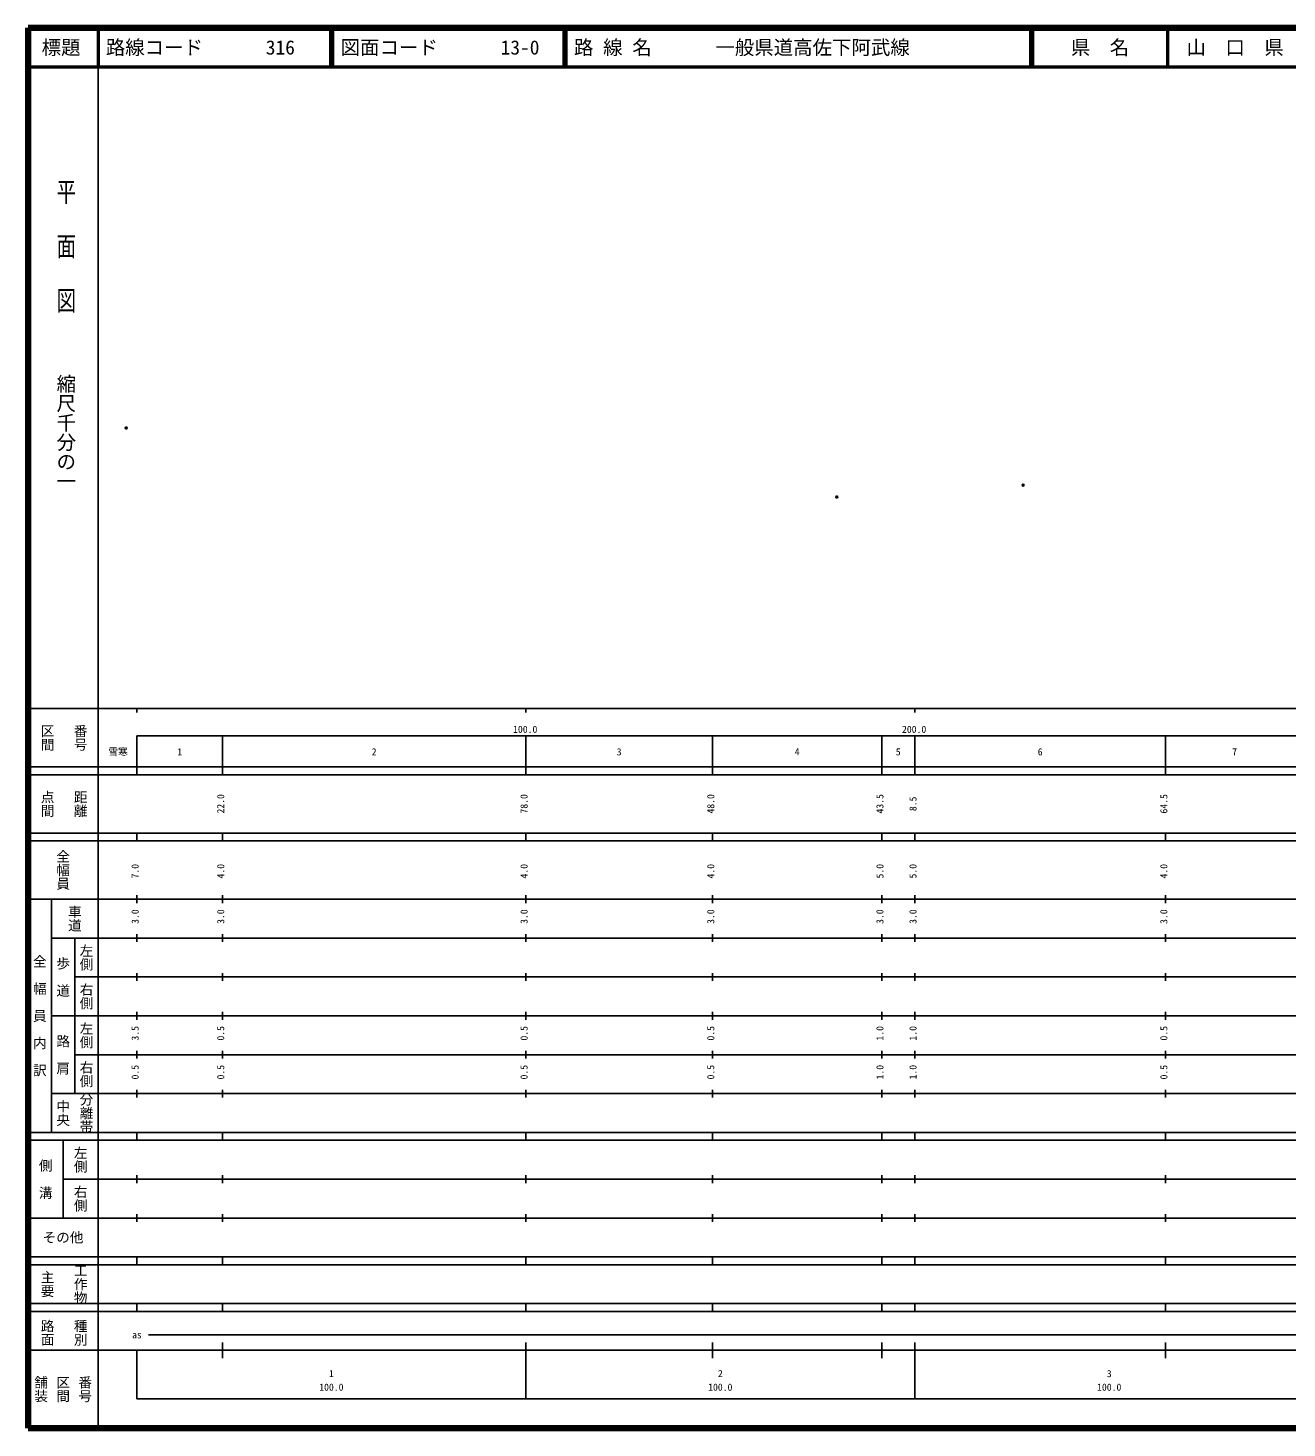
# Model space of a CAD drawing. Units: millimetres on the paper. Extents: x 40 to 680, y 20 to 380.
# Drawn here: x 40 to 363.7, y 20 to 380 of the extents above; entities that cross this region are included whole.
import ezdxf
from ezdxf.enums import TextEntityAlignment as Align

# ---------------------------------------------------------------- set-up
doc = ezdxf.new("R2010")
doc.units = ezdxf.units.MM
doc.header["$PDMODE"] = 32
doc.header["$PDSIZE"] = 0.5
doc.layers.add('M-OTRS', color=6, linetype='Continuous')
doc.layers.add('M-TTL-TXT', color=7, linetype='Continuous')
for name, color, linetype, lineweight in [('M-TTL', 2, 'Continuous', 140), ('M-TTL-BAND', 7, 'Continuous', 25), ('M-TTL-LINE', 7, 'Continuous', 50)]:
    doc.layers.add(name, color=color, linetype=linetype, lineweight=lineweight)
doc.styles.add('@ＭＳ ゴシック', font='')
doc.styles.add('ＭＳ ゴシック', font='')
doc.styles.get('@ＭＳ ゴシック').set_extended_font_data('@MS Gothic')
doc.styles.get('ＭＳ ゴシック').set_extended_font_data('MS Gothic')

msp = doc.modelspace()

# ---------------------------------------------------------------- linework, layer by layer
at = {"layer": 'M-OTRS'}
for p in [(65.249, 277.138), (247.952, 259.402), (295.84, 262.443)]:
    msp.add_point(p, dxfattribs=at)
at = {"layer": 'M-TTL'}
for p, q in [((40, 380), (40, 20)), ((680, 380), (40, 380)), ((40, 20), (680, 20))]:
    msp.add_line(p, q, dxfattribs=at)
at = {"layer": 'M-TTL-BAND'}
for p, q in [((58, 370), (58, 20)), ((40, 205), (579, 205)), ((68, 205), (68, 204)), ((168, 205), (168, 204)), ((268, 205), (268, 204)), ((68, 198), (579, 198)), ((68, 198), (68, 188)), ((90, 188), (90, 198)), ((168, 188), (168, 198)), ((216, 188), (216, 198)), ((259.5, 188), (259.5, 198)), ((268, 188), (268, 198)), ((332.5, 188), (332.5, 198)), ((40, 190), (579, 190)), ((40, 188), (579, 188)), ((40, 173), (579, 173)), ((68, 171), (68, 173)), ((90, 171), (90, 173)), ((168, 171), (168, 173)), ((216, 171), (216, 173)), ((259.5, 171), (259.5, 173)), ((268, 171), (268, 173)), ((332.5, 171), (332.5, 173)), ((40, 171), (579, 171)), ((40, 156), (579, 156)), ((46, 96), (46, 156)), ((68, 155), (68, 157)), ((90, 155), (90, 157)), ((168, 155), (168, 157)), ((216, 155), (216, 157)), ((259.5, 155), (259.5, 157)), ((268, 155), (268, 157)), ((332.5, 155), (332.5, 157)), ((46, 146), (579, 146)), ((52, 146), (52, 106)), ((68, 145), (68, 147)), ((90, 145), (90, 147)), ((168, 145), (168, 147)), ((216, 145), (216, 147)), ((259.5, 145), (259.5, 147)), ((268, 145), (268, 147)), ((332.5, 145), (332.5, 147)), ((68, 135), (68, 137)), ((90, 135), (90, 137)), ((168, 135), (168, 137)), ((216, 135), (216, 137)), ((259.5, 135), (259.5, 137)), ((268, 135), (268, 137)), ((332.5, 135), (332.5, 137)), ((52, 136), (579, 136)), ((46, 126), (579, 126)), ((68, 125), (68, 127)), ((90, 125), (90, 127)), ((168, 125), (168, 127)), ((216, 125), (216, 127)), ((259.5, 125), (259.5, 127)), ((268, 125), (268, 127)), ((332.5, 125), (332.5, 127)), ((52, 116), (579, 116)), ((68, 115), (68, 117)), ((90, 115), (90, 117)), ((168, 115), (168, 117)), ((216, 115), (216, 117)), ((259.5, 115), (259.5, 117)), ((268, 115), (268, 117)), ((332.5, 115), (332.5, 117)), ((46, 106), (579, 106)), ((68, 105), (68, 107)), ((90, 105), (90, 107)), ((168, 105), (168, 107)), ((216, 105), (216, 107)), ((259.5, 105), (259.5, 107)), ((268, 105), (268, 107)), ((332.5, 105), (332.5, 107)), ((40, 96), (579, 96)), ((40, 94), (579, 94)), ((49, 94), (49, 74)), ((68, 94), (68, 96)), ((90, 94), (90, 96)), ((168, 94), (168, 96)), ((216, 94), (216, 96)), ((259.5, 94), (259.5, 96)), ((268, 94), (268, 96)), ((332.5, 94), (332.5, 96)), ((49, 84), (579, 84)), ((68, 83), (68, 85)), ((90, 83), (90, 85)), ((168, 83), (168, 85)), ((216, 83), (216, 85)), ((259.5, 83), (259.5, 85)), ((268, 83), (268, 85)), ((332.5, 83), (332.5, 85)), ((40, 74), (579, 74)), ((68, 73), (68, 75)), ((90, 73), (90, 75)), ((168, 73), (168, 75)), ((216, 73), (216, 75)), ((259.5, 73), (259.5, 75)), ((268, 73), (268, 75)), ((332.5, 73), (332.5, 75)), ((40, 64), (579, 64)), ((40, 62), (579, 62)), ((68, 62), (68, 64)), ((90, 62), (90, 64)), ((168, 62), (168, 64)), ((216, 62), (216, 64)), ((259.5, 62), (259.5, 64)), ((268, 62), (268, 64)), ((332.5, 62), (332.5, 64)), ((40, 52), (579, 52)), ((68, 50), (68, 52)), ((90, 50), (90, 52)), ((168, 50), (168, 52)), ((216, 50), (216, 52)), ((259.5, 50), (259.5, 52)), ((268, 50), (268, 52)), ((332.5, 50), (332.5, 52)), ((40, 50), (579, 50)), ((71, 44), (565, 44)), ((40, 40), (579, 40)), ((68, 40), (68, 27.5)), ((90, 38), (90, 42)), ((168, 27.5), (168, 42)), ((216, 38), (216, 42)), ((259.5, 38), (259.5, 42)), ((268, 27.5), (268, 42)), ((332.5, 38), (332.5, 42)), ((68, 27.5), (579, 27.5))]:
    msp.add_line(p, q, dxfattribs=at)
at = {"layer": 'M-TTL-LINE'}
for p, q in [((58, 380), (58, 370)), ((117.75, 380), (117.75, 370)), ((118.25, 380), (118.25, 370)), ((177.75, 380), (177.75, 370)), ((178.25, 380), (178.25, 370)), ((297.75, 380), (297.75, 370)), ((298.25, 380), (298.25, 370)), ((333, 380), (333, 370)), ((40, 370), (680, 370))]:
    msp.add_line(p, q, dxfattribs=at)

# ---------------------------------------------------------------- texts
at = {"layer": 'M-TTL-BAND', "style": '@ＭＳ ゴシック', "width": 1.4}
msp.add_text('平  面  図', height=3.666, rotation=270, dxfattribs=at).set_placement((49.777, 306.475), align=Align.MIDDLE_RIGHT)
at = {"layer": 'M-TTL-BAND', "style": '@ＭＳ ゴシック'}
msp.add_text('縮尺千分の一', height=3.666, rotation=270, dxfattribs=at).set_placement((49.777, 261.03), align=Align.MIDDLE_RIGHT)
for s, p in [('区間', (45, 197.5)), ('番号', (53.5, 197.5)), ('点間', (45, 180.5)), ('距離', (53.5, 180.5)), ('全幅員', (49, 163.5)), ('車道', (52, 151)), ('左側', (55, 141)), ('全\u3000幅\u3000員\u3000内\u3000訳', (43, 126)), ('歩\u3000道', (49, 136)), ('右側', (55, 131)), ('左側', (55, 121)), ('路\u3000肩', (49, 116)), ('右側', (55, 111)), ('分離帯', (55, 101)), ('中央', (49, 101)), ('左側', (53.5, 89)), ('側\u3000溝', (44.5, 84)), ('右側', (53.5, 79)), ('工作物', (53.5, 57)), ('主要', (45, 57)), ('路面', (45, 44.5)), ('種別', (53.5, 44.5)), ('舗装', (43.333, 30)), ('区間', (49, 30)), ('番号', (54.667, 30))]:
    msp.add_text(s, height=2.566, rotation=270, dxfattribs=at).set_placement(p, align=Align.MIDDLE_CENTER)
at = {"layer": 'M-TTL-BAND', "style": 'ＭＳ ゴシック'}
for s, p in [('100.0', (167.844, 198.195)), ('200.0', (267.844, 198.195)), ('雪寒', (63.162, 192.405)), ('1', (79, 192.405)), ('2', (129, 192.405)), ('3', (192, 192.405)), ('4', (237.75, 192.405)), ('5', (263.75, 192.405)), ('6', (300.25, 192.405)), ('7', (350.25, 192.405)), ('as', (68, 42.5)), ('1', (118, 32.523)), ('2', (218, 32.523)), ('3', (318, 32.523)), ('100.0', (118, 29.033)), ('100.0', (218, 29.033)), ('100.0', (318, 29.033))]:
    msp.add_text(s, height=1.833, dxfattribs=at).set_placement(p, align=Align.BOTTOM_CENTER)
for s, p in [('22.0', (91, 180.5)), ('78.0', (169, 180.5)), ('48.0', (217, 180.5)), ('43.5', (260.5, 180.5)), ('8.5', (269, 180.5)), ('64.5', (333.5, 180.5)), ('7.0', (69, 163.174)), ('4.0', (91, 163.174)), ('4.0', (169, 163.174)), ('4.0', (217, 163.174)), ('5.0', (260.5, 163.174)), ('5.0', (269, 163.174)), ('4.0', (333.5, 163.174)), ('3.0', (69, 151.5)), ('3.0', (91, 151.5)), ('3.0', (169, 151.5)), ('3.0', (217, 151.5)), ('3.0', (260.5, 151.5)), ('3.0', (269, 151.5)), ('3.0', (333.5, 151.5)), ('3.5', (69, 121.5)), ('0.5', (91, 121.5)), ('0.5', (169, 121.5)), ('0.5', (217, 121.5)), ('1.0', (260.5, 121.5)), ('1.0', (269, 121.5)), ('0.5', (333.5, 121.5)), ('0.5', (69, 111.5)), ('0.5', (91, 111.5)), ('0.5', (169, 111.5)), ('0.5', (217, 111.5)), ('1.0', (260.5, 111.5)), ('1.0', (269, 111.5)), ('0.5', (333.5, 111.5))]:
    msp.add_text(s, height=1.833, rotation=90, dxfattribs=at).set_placement(p, align=Align.BOTTOM_CENTER)
msp.add_text('その他', height=2.566, dxfattribs=at).set_placement((49, 69), align=Align.MIDDLE_CENTER)
at = {"layer": 'M-TTL-TXT', "style": 'ＭＳ ゴシック'}
for s, p in [('標題', (48.5, 375)), ('県\u3000名', (315.625, 375)), ('山\u3000口\u3000県', (350.375, 375))]:
    msp.add_text(s, height=3.666, dxfattribs=at).set_placement(p, align=Align.MIDDLE_CENTER)
for s, p in [('路線コード', (60, 375)), ('316', (101.142, 375)), ('図面コード', (120.38, 375)), ('13-0', (161.521, 375)), ('路 線 名', (180.38, 375)), ('一般県道高佐下阿武線', (216.734, 375))]:
    msp.add_text(s, height=3.666, dxfattribs=at).set_placement(p, align=Align.MIDDLE_LEFT)

doc.saveas('drawing.dxf')
